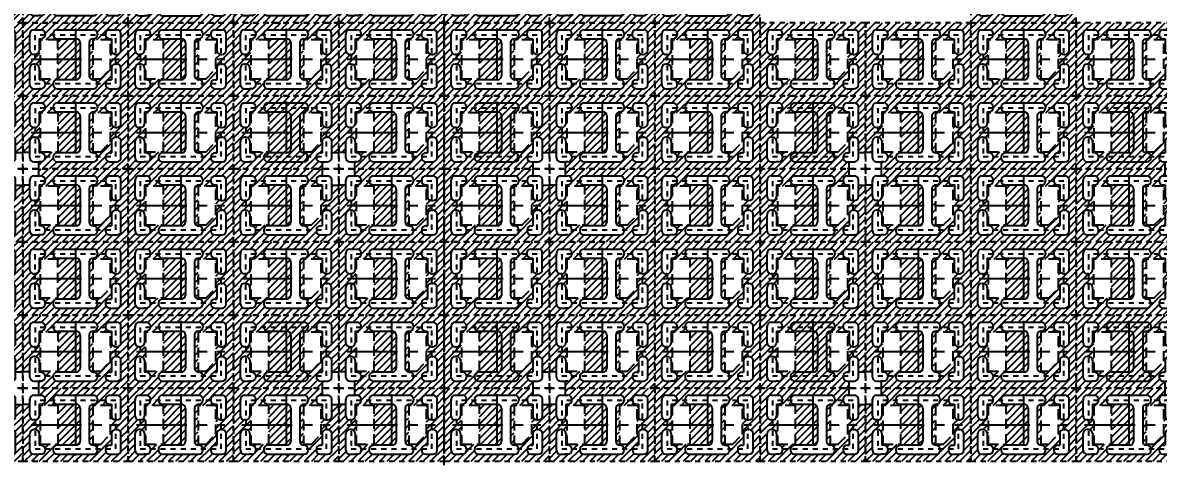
# Model space of a CAD drawing. Extents: x -1061 to -782, y -21 to 162.
# Drawn here: x -1014.27 to -991.77, y 111.89 to 120.58 of the extents above; entities that cross this region are included whole.
import ezdxf

# ---------------------------------------------------------------- set-up
doc = ezdxf.new("R2010")
doc.units = 0
doc.header["$LTSCALE"] = 0.5
for name, pattern in [('CENTER', [2, 1.25, -0.25, 0.25, -0.25]), ('HIDDEN', [0.375, 0.25, -0.125]), ('HIDDEN2', [0.1875, 0.125, -0.0625])]:
    doc.linetypes.add(name, pattern=pattern)
for name, color, linetype in [('B', 5, 'Continuous'), ('C', 1, 'CENTER'), ('DIM', 7, 'Continuous'), ('H', 4, 'HIDDEN'), ('hatch', 7, 'CENTER'), ('HATCH O-L', 7, 'HIDDEN2'), ('PACKAGE OL', 51, 'HIDDEN2'), ('圖', 7, 'Continuous')]:
    doc.layers.add(name, color=color, linetype=linetype)
doc.styles.get("Standard").update_dxf_attribs({"font": 'ROMANS.SHX'})
doc.dimstyles.new('DIM 1.6', dxfattribs={"dimtxt": 1.5, "dimasz": 1.5, "dimexe": 1.5, "dimexo": 1.5, "dimgap": 1.5, "dimtad": 0, "dimdec": 4, "dimlfac": 0.625, "dimzin": 1, "dimdsep": 46, "dimtxsty": 'STANDARD', "dimcen": 1.5, "dimclrd": 256, "dimclre": 256, "dimclrt": 256, "dimadec": 0, "dimazin": 2, "dimtfac": 1, "dimtdec": 4, "dimtmove": 0, "dimatfit": 3, "dimfxl": 1, "dimarcsym": 0})

# ---------------------------------------------------------------- blocks, each defined once
blk = doc.blocks.new('*D10')
at = {"layer": 'Defpoints', "color": 0, "transparency": 16777216}
for p in [(435.598, -771.586), (449.574, -771.586), (390.417, -825.986)]:
    blk.add_point(p, dxfattribs=at)
at = {"layer": 'DIM', "lineweight": -2, "transparency": 16777216}
blk.add_line((437.098, -771.586), (449.574, -771.586), dxfattribs=at)
at = {"layer": 'DIM', "transparency": 16777216, "insert": (455.503, -771.586), "char_height": 1.5, "attachment_point": 5}
blk.add_mtext('34.0000', dxfattribs=at)
blk = doc.blocks.new('*D11')
at = {"layer": 'Defpoints', "color": 0, "transparency": 16777216}
for p in [(435.598, -757.618), (435.598, -771.586), (390.417, -825.986)]:
    blk.add_point(p, dxfattribs=at)
at = {"layer": 'DIM', "lineweight": -2, "transparency": 16777216}
blk.add_line((435.598, -770.086), (435.598, -757.618), dxfattribs=at)
at = {"layer": 'DIM', "transparency": 16777216, "insert": (435.598, -751.689), "char_height": 1.5, "attachment_point": 5, "rotation": 90}
blk.add_mtext('28.2380', dxfattribs=at)
blk = doc.blocks.new('*D12')
at = {"layer": 'Defpoints', "color": 0, "transparency": 16777216}
for p in [(390.417, -756.666), (390.417, -764.386), (390.417, -825.986)]:
    blk.add_point(p, dxfattribs=at)
at = {"layer": 'DIM', "lineweight": -2, "transparency": 16777216}
blk.add_line((390.417, -762.886), (390.417, -756.666), dxfattribs=at)
at = {"layer": 'DIM', "transparency": 16777216, "insert": (390.417, -751.451), "char_height": 1.5, "attachment_point": 5, "rotation": 90}
blk.add_mtext('0.0000', dxfattribs=at)
blk = doc.blocks.new('*D13')
at = {"layer": 'Defpoints', "color": 0, "transparency": 16777216}
for p in [(392.791, -757.525), (391.461, -774.269), (390.417, -825.986)]:
    blk.add_point(p, dxfattribs=at)
at = {"layer": 'DIM', "lineweight": -2, "transparency": 16777216}
for p, q in [((392.791, -760.525), (392.791, -757.525)), ((391.461, -763.525), (392.791, -760.525)), ((391.461, -772.769), (391.461, -763.525))]:
    blk.add_line(p, q, dxfattribs=at)
at = {"layer": 'DIM', "transparency": 16777216, "insert": (392.791, -751.382), "char_height": 1.5, "attachment_point": 5, "rotation": 90}
blk.add_mtext('(0.6524)', dxfattribs=at)
blk = doc.blocks.new('DFN1006-2L PACKAGE')
at = {"layer": 'hatch'}
h = blk.add_hatch(dxfattribs=at)
h.set_pattern_fill('ANSI31', color=256, scale=0.02)
h.set_pattern_definition([(45, (528.53349, -41.65396), (-0.0449012806, 0.0449012806), [])])
h.paths.add_polyline_path([(1.205, 0.102), (-0.1, 0.102), (-0.1, -0.803), (1.205, -0.803)])
h.paths.add_polyline_path([(0.037, -0.411), (0.053, -0.411, -0.414214), (0.103, -0.461), (0.103, -0.605), (0.127, -0.605, -0.414214), (0.177, -0.655), (0.177, -0.666, -0.414214), (0.127, -0.716), (0.1, -0.716), (0.037, -0.716, -0.414214), (-0.013, -0.666), (-0.013, -0.461, -0.414214)], flags=16)
h.paths.add_polyline_path([(-0.013, -0.241), (-0.013, -0.036, -0.414214), (0.037, 0.014), (0.127, 0.014, -0.414214), (0.177, -0.036), (0.177, -0.047, -0.414214), (0.127, -0.097), (0.103, -0.097), (0.103, -0.241, -0.414214), (0.053, -0.291), (0.037, -0.291, -0.414214)], flags=16)
h.paths.add_polyline_path([(0.117, -0.111), (0.337, -0.111), (0.337, -0.591), (0.117, -0.591)], flags=16)
h.paths.add_polyline_path([(0.327, -0.605), (0.561, -0.605, 0.414214), (0.611, -0.555), (0.611, -0.147, 0.414214), (0.561, -0.097), (0.327, -0.097, -0.414214), (0.277, -0.047), (0.277, -0.036, -0.414214), (0.327, 0.014), (0.777, 0.014, -0.414214), (0.827, -0.036), (0.827, -0.047, -0.414214), (0.777, -0.097), (0.774, -0.097, 0.414214), (0.724, -0.147), (0.724, -0.555, 0.423299), (0.776, -0.605, -0.423025), (0.827, -0.655), (0.827, -0.666, -0.414214), (0.777, -0.716), (0.327, -0.716, -0.414214), (0.277, -0.666), (0.277, -0.655, -0.414214)], flags=16)
h.paths.add_polyline_path([(0.767, -0.111), (0.987, -0.111), (0.987, -0.471), (0.867, -0.591), (0.767, -0.591)], flags=16)
h.paths.add_polyline_path([(0.977, -0.605), (1.001, -0.605), (1.001, -0.461, -0.414214), (1.051, -0.411), (1.067, -0.411, -0.414214), (1.117, -0.461), (1.117, -0.666, -0.414214), (1.067, -0.716), (1.005, -0.716), (0.977, -0.716, -0.414214), (0.927, -0.666), (0.927, -0.655, -0.414214)], flags=16)
h.paths.add_polyline_path([(0.927, -0.047), (0.927, -0.036, -0.414214), (0.977, 0.014), (1.067, 0.014, -0.414214), (1.117, -0.036), (1.117, -0.241, -0.414214), (1.067, -0.291), (1.051, -0.291, -0.414214), (1.001, -0.241), (1.001, -0.097), (0.977, -0.097, -0.414214)], flags=16)
at = {"layer": 'B'}
for p, q in [((0.037, 0.014), (0.127, 0.014)), ((0.327, 0.014), (0.777, 0.014)), ((0.977, 0.014), (1.067, 0.014)), ((-0.013, -0.241), (-0.013, -0.036)), ((-0.013, -0.036), (-0.013, -0.05)), ((0.103, -0.097), (0.103, -0.241)), ((0.103, -0.097), (0.127, -0.097)), ((0.177, -0.036), (0.177, -0.047)), ((0.277, -0.036), (0.277, -0.047)), ((0.327, -0.097), (0.561, -0.097)), ((0.774, -0.097), (0.777, -0.097)), ((0.827, -0.036), (0.827, -0.047)), ((0.927, -0.036), (0.927, -0.047)), ((0.977, -0.097), (1.001, -0.097)), ((1.001, -0.097), (1.001, -0.241)), ((1.117, -0.241), (1.117, -0.036)), ((0.611, -0.147), (0.611, -0.555)), ((0.724, -0.147), (0.724, -0.555)), ((0.053, -0.291), (0.037, -0.291)), ((0.053, -0.411), (0.037, -0.411)), ((0.052, -0.291), (0.052, -0.291)), ((0.052, -0.411), (0.052, -0.411)), ((1.051, -0.291), (1.067, -0.291)), ((1.051, -0.411), (1.067, -0.411)), ((1.052, -0.291), (1.052, -0.291)), ((1.052, -0.411), (1.052, -0.411)), ((-0.013, -0.666), (-0.013, -0.461)), ((0.103, -0.461), (0.103, -0.605)), ((1.001, -0.461), (1.001, -0.605)), ((1.117, -0.666), (1.117, -0.461)), ((0.127, -0.605), (0.103, -0.605)), ((0.177, -0.655), (0.177, -0.666)), ((0.277, -0.655), (0.277, -0.666)), ((0.561, -0.605), (0.327, -0.605)), ((0.774, -0.605), (0.777, -0.605)), ((0.827, -0.655), (0.827, -0.666)), ((0.927, -0.655), (0.927, -0.666)), ((0.977, -0.605), (1.001, -0.605)), ((0.037, -0.716), (0.1, -0.716)), ((0.127, -0.716), (0.1, -0.716)), ((0.327, -0.716), (0.777, -0.716)), ((0.977, -0.716), (1.005, -0.716)), ((1.005, -0.716), (1.067, -0.716))]:
    blk.add_line(p, q, dxfattribs=at)
for centre, start, end in [((0.037, -0.036), 90, 180), ((0.127, -0.036), 0, 90), ((0.327, -0.036), 90, 180), ((0.777, -0.036), 0, 90), ((0.977, -0.036), 90, 180), ((1.067, -0.036), 0, 90), ((0.127, -0.047), 270, 0), ((0.327, -0.047), 180, 270), ((0.561, -0.147), 0, 90), ((0.774, -0.147), 90, 180), ((0.777, -0.047), 270, 0), ((0.977, -0.047), 180, 270), ((0.037, -0.241), 180, 270), ((0.053, -0.241), 270, 0), ((1.051, -0.241), 180, 270), ((1.067, -0.241), 270, 0), ((0.037, -0.461), 90, 180), ((0.053, -0.461), 0, 90), ((1.051, -0.461), 90, 180), ((1.067, -0.461), 0, 90), ((0.561, -0.555), 270, 0), ((0.774, -0.555), 180, 270), ((0.037, -0.666), 180, 270), ((0.127, -0.655), 0, 90), ((0.127, -0.666), 270, 0), ((0.327, -0.655), 90, 180), ((0.327, -0.666), 180, 270), ((0.777, -0.655), 0, 90), ((0.777, -0.666), 270, 0), ((0.977, -0.655), 90, 180), ((0.977, -0.666), 180, 270), ((1.067, -0.666), 270, 0)]:
    blk.add_arc(centre, 0.05, start, end, dxfattribs=at)
at = {"layer": 'C'}
for p, q in [((0.552, 0.029), (0.552, -0.731)), ((0.005, -0.351), (1.1, -0.351))]:
    blk.add_line(p, q, dxfattribs=at)
at = {"layer": 'H'}
for points in [[(0.337, -0.591), (0.337, -0.111), (0.117, -0.111), (0.117, -0.591)], [(0.867, -0.591), (0.987, -0.471), (0.987, -0.111), (0.767, -0.111), (0.767, -0.591)]]:
    blk.add_lwpolyline(points, close=True, dxfattribs=at)
at = {"layer": 'HATCH O-L'}
blk.add_lwpolyline([(-0.1, 0.102), (-0.1, -0.803), (1.205, -0.803), (1.205, 0.102), (-0.1, 0.102)], dxfattribs=at)
at = {"layer": 'PACKAGE OL'}
blk.add_lwpolyline([(1.052, -0.651), (1.052, -0.051), (0.052, -0.051), (0.052, -0.651)], close=True, dxfattribs=at)
blk = doc.blocks.new('UPPER RIGHT CROSS')
at = {"layer": 'hatch'}
h = blk.add_hatch(dxfattribs=at)
h.set_pattern_fill('ANSI31', color=256, scale=0.02)
h.set_pattern_definition([(45, (579.97371, -40.20884), (-0.0449012806, 0.0449012806), [])])
h.paths.add_polyline_path([(-0.652, 0.452), (-0.652, -0.452), (0.652, -0.452), (0.652, 0.251), (0.565, 0.251), (0.565, 0.11, -0.414214), (0.515, 0.06), (0.499, 0.06, -0.414214), (0.449, 0.11), (0.449, 0.254), (0.425, 0.254, -0.414214), (0.375, 0.304), (0.375, 0.315, -0.414214), (0.425, 0.365), (0.452, 0.365), (0.452, 0.452)])
h.paths.add_polyline_path([(-0.375, 0.315), (-0.375, 0.304, -0.414214), (-0.425, 0.254), (-0.449, 0.254), (-0.449, 0.11, -0.414214), (-0.499, 0.06), (-0.515, 0.06, -0.414214), (-0.565, 0.11), (-0.565, 0.315, -0.414214), (-0.515, 0.365), (-0.425, 0.365, -0.414214)], flags=16)
h.paths.add_polyline_path([(-0.225, 0.365), (0.225, 0.365, -0.414214), (0.275, 0.315), (0.275, 0.304, -0.414214), (0.225, 0.254), (0.222, 0.254, 0.414214), (0.172, 0.204), (0.172, -0.204, 0.423299), (0.224, -0.254, -0.423025), (0.275, -0.304), (0.275, -0.315, -0.414214), (0.225, -0.365), (-0.225, -0.365, -0.414214), (-0.275, -0.315), (-0.275, -0.304, -0.414214), (-0.225, -0.254), (0.009, -0.254, 0.414214), (0.059, -0.204), (0.059, 0.204, 0.414214), (0.009, 0.254), (-0.225, 0.254, -0.414214), (-0.275, 0.304), (-0.275, 0.315, -0.414214)], flags=16)
h.paths.add_polyline_path([(-0.215, 0.24), (-0.215, -0.24), (-0.435, -0.24), (-0.435, 0.24)], flags=16)
h.paths.add_polyline_path([(-0.449, -0.11), (-0.449, -0.254), (-0.425, -0.254, -0.414214), (-0.375, -0.304), (-0.375, -0.315, -0.414214), (-0.425, -0.365), (-0.452, -0.365), (-0.515, -0.365, -0.414214), (-0.565, -0.315), (-0.565, -0.11, -0.414214), (-0.515, -0.06), (-0.499, -0.06, -0.414214)], flags=16)
h.paths.add_polyline_path([(0.215, 0.24), (0.435, 0.24), (0.435, -0.12), (0.315, -0.24), (0.215, -0.24)], flags=16)
h.paths.add_polyline_path([(0.499, -0.06), (0.515, -0.06, -0.414214), (0.565, -0.11), (0.565, -0.315, -0.414214), (0.515, -0.365), (0.452, -0.365), (0.425, -0.365, -0.414214), (0.375, -0.315), (0.375, -0.304, -0.414214), (0.425, -0.254), (0.449, -0.254), (0.449, -0.11, -0.414214)], flags=16)
at = {"layer": 'B'}
for p, q in [((-0.565, 0.11), (-0.565, 0.315)), ((-0.565, 0.315), (-0.565, 0.301)), ((-0.515, 0.365), (-0.425, 0.365)), ((-0.375, 0.315), (-0.375, 0.304)), ((-0.275, 0.315), (-0.275, 0.304)), ((-0.225, 0.365), (0.225, 0.365)), ((0.275, 0.315), (0.275, 0.304)), ((0.375, 0.315), (0.375, 0.304)), ((0.425, 0.365), (0.515, 0.365)), ((0.565, 0.11), (0.565, 0.315)), ((-0.449, 0.254), (-0.449, 0.11)), ((-0.449, 0.254), (-0.425, 0.254)), ((-0.225, 0.254), (0.009, 0.254)), ((0.059, 0.204), (0.059, -0.204)), ((0.172, 0.204), (0.172, -0.204)), ((0.222, 0.254), (0.225, 0.254)), ((0.425, 0.254), (0.449, 0.254)), ((0.449, 0.254), (0.449, 0.11)), ((-0.499, 0.06), (-0.515, 0.06)), ((-0.5, 0.06), (-0.5, 0.06)), ((0.499, 0.06), (0.515, 0.06)), ((0.5, 0.06), (0.5, 0.06)), ((-0.565, -0.315), (-0.565, -0.11)), ((-0.499, -0.06), (-0.515, -0.06)), ((-0.5, -0.06), (-0.5, -0.06)), ((-0.449, -0.11), (-0.449, -0.254)), ((0.449, -0.11), (0.449, -0.254)), ((0.499, -0.06), (0.515, -0.06)), ((0.5, -0.06), (0.5, -0.06)), ((0.565, -0.315), (0.565, -0.11)), ((-0.425, -0.254), (-0.449, -0.254)), ((0.009, -0.254), (-0.225, -0.254)), ((0.222, -0.254), (0.225, -0.254)), ((0.425, -0.254), (0.449, -0.254)), ((-0.515, -0.365), (-0.452, -0.365)), ((-0.425, -0.365), (-0.452, -0.365)), ((-0.375, -0.304), (-0.375, -0.315)), ((-0.275, -0.304), (-0.275, -0.315)), ((-0.225, -0.365), (0.225, -0.365)), ((0.275, -0.304), (0.275, -0.315)), ((0.375, -0.304), (0.375, -0.315)), ((0.425, -0.365), (0.452, -0.365)), ((0.452, -0.365), (0.515, -0.365))]:
    blk.add_line(p, q, dxfattribs=at)
for centre, start, end in [((-0.515, 0.315), 90, 180), ((-0.425, 0.315), 0, 90), ((-0.425, 0.304), 270, 0), ((-0.225, 0.315), 90, 180), ((-0.225, 0.304), 180, 270), ((0.225, 0.315), 0, 90), ((0.225, 0.304), 270, 0), ((0.425, 0.315), 90, 180), ((0.425, 0.304), 180, 270), ((0.515, 0.315), 0, 90), ((0.009, 0.204), 0, 90), ((0.222, 0.204), 90, 180), ((-0.515, 0.11), 180, 270), ((-0.499, 0.11), 270, 0), ((0.499, 0.11), 180, 270), ((0.515, 0.11), 270, 0), ((-0.515, -0.11), 90, 180), ((-0.499, -0.11), 0, 90), ((0.499, -0.11), 90, 180), ((0.515, -0.11), 0, 90), ((-0.425, -0.304), 0, 90), ((-0.225, -0.304), 90, 180), ((0.009, -0.204), 270, 0), ((0.222, -0.204), 180, 270), ((0.225, -0.304), 0, 90), ((0.425, -0.304), 90, 180), ((-0.515, -0.315), 180, 270), ((-0.425, -0.315), 270, 0), ((-0.225, -0.315), 180, 270), ((0.225, -0.315), 270, 0), ((0.425, -0.315), 180, 270), ((0.515, -0.315), 270, 0)]:
    blk.add_arc(centre, 0.05, start, end, dxfattribs=at)
at = {"layer": 'C'}
for p, q in [((0, 0.38), (0, -0.38)), ((-0.548, 0), (0.548, 0))]:
    blk.add_line(p, q, dxfattribs=at)
at = {"layer": 'H', "color": 6}
for p, q in [((0.452, 0.365), (0.452, 0.452)), ((0.565, 0.251), (0.652, 0.251))]:
    blk.add_line(p, q, dxfattribs=at)
at = {"layer": 'H'}
for points in [[(-0.215, -0.24), (-0.215, 0.24), (-0.435, 0.24), (-0.435, -0.24)], [(0.315, -0.24), (0.435, -0.12), (0.435, 0.24), (0.215, 0.24), (0.215, -0.24)]]:
    blk.add_lwpolyline(points, close=True, dxfattribs=at)
at = {"layer": 'HATCH O-L'}
blk.add_lwpolyline([(-0.652, 0.452), (-0.652, -0.452), (0.652, -0.452), (0.652, 0.452), (-0.652, 0.452)], dxfattribs=at)
at = {"layer": 'PACKAGE OL'}
blk.add_lwpolyline([(0.5, -0.3), (0.5, 0.3), (-0.5, 0.3), (-0.5, -0.3)], close=True, dxfattribs=at)
blk = doc.blocks.new('UPPER LEFT CROSS')
at = {"layer": 'hatch'}
h = blk.add_hatch(dxfattribs=at)
h.set_pattern_fill('ANSI31', color=256, scale=0.02)
h.set_pattern_definition([(45, (581.53627, -40.20884), (-0.0449012806, 0.0449012806), [])])
h.paths.add_polyline_path([(-0.452, 0.452), (-0.452, 0.365), (-0.425, 0.365, -0.414214), (-0.375, 0.315), (-0.375, 0.304, -0.414214), (-0.425, 0.254), (-0.449, 0.254), (-0.449, 0.11, -0.414214), (-0.499, 0.06), (-0.515, 0.06, -0.414214), (-0.565, 0.11), (-0.565, 0.251), (-0.652, 0.251), (-0.652, -0.452), (0.652, -0.452), (0.652, 0.452)])
h.paths.add_polyline_path([(-0.225, 0.365), (0.225, 0.365, -0.414214), (0.275, 0.315), (0.275, 0.304, -0.414214), (0.225, 0.254), (0.222, 0.254, 0.414214), (0.172, 0.204), (0.172, -0.204, 0.423299), (0.224, -0.254, -0.423025), (0.275, -0.304), (0.275, -0.315, -0.414214), (0.225, -0.365), (-0.225, -0.365, -0.414214), (-0.275, -0.315), (-0.275, -0.304, -0.414214), (-0.225, -0.254), (0.009, -0.254, 0.414214), (0.059, -0.204), (0.059, 0.204, 0.414214), (0.009, 0.254), (-0.225, 0.254, -0.414214), (-0.275, 0.304), (-0.275, 0.315, -0.414214)], flags=16)
h.paths.add_polyline_path([(-0.215, 0.24), (-0.215, -0.24), (-0.435, -0.24), (-0.435, 0.24)], flags=16)
h.paths.add_polyline_path([(-0.449, -0.11), (-0.449, -0.254), (-0.425, -0.254, -0.414214), (-0.375, -0.304), (-0.375, -0.315, -0.414214), (-0.425, -0.365), (-0.452, -0.365), (-0.515, -0.365, -0.414214), (-0.565, -0.315), (-0.565, -0.11, -0.414214), (-0.515, -0.06), (-0.499, -0.06, -0.414214)], flags=16)
h.paths.add_polyline_path([(0.215, 0.24), (0.435, 0.24), (0.435, -0.12), (0.315, -0.24), (0.215, -0.24)], flags=16)
h.paths.add_polyline_path([(0.425, 0.365), (0.515, 0.365, -0.414214), (0.565, 0.315), (0.565, 0.11, -0.414214), (0.515, 0.06), (0.499, 0.06, -0.414214), (0.449, 0.11), (0.449, 0.254), (0.425, 0.254, -0.414214), (0.375, 0.304), (0.375, 0.315, -0.414214)], flags=16)
h.paths.add_polyline_path([(0.499, -0.06), (0.515, -0.06, -0.414214), (0.565, -0.11), (0.565, -0.315, -0.414214), (0.515, -0.365), (0.452, -0.365), (0.425, -0.365, -0.414214), (0.375, -0.315), (0.375, -0.304, -0.414214), (0.425, -0.254), (0.449, -0.254), (0.449, -0.11, -0.414214)], flags=16)
at = {"layer": 'B'}
for p, q in [((-0.565, 0.11), (-0.565, 0.315)), ((-0.565, 0.315), (-0.565, 0.301)), ((-0.515, 0.365), (-0.425, 0.365)), ((-0.375, 0.315), (-0.375, 0.304)), ((-0.275, 0.315), (-0.275, 0.304)), ((-0.225, 0.365), (0.225, 0.365)), ((0.275, 0.315), (0.275, 0.304)), ((0.375, 0.315), (0.375, 0.304)), ((0.425, 0.365), (0.515, 0.365)), ((0.565, 0.11), (0.565, 0.315)), ((-0.449, 0.254), (-0.449, 0.11)), ((-0.449, 0.254), (-0.425, 0.254)), ((-0.225, 0.254), (0.009, 0.254)), ((0.059, 0.204), (0.059, -0.204)), ((0.172, 0.204), (0.172, -0.204)), ((0.222, 0.254), (0.225, 0.254)), ((0.425, 0.254), (0.449, 0.254)), ((0.449, 0.254), (0.449, 0.11)), ((-0.499, 0.06), (-0.515, 0.06)), ((-0.5, 0.06), (-0.5, 0.06)), ((0.499, 0.06), (0.515, 0.06)), ((0.5, 0.06), (0.5, 0.06)), ((-0.565, -0.315), (-0.565, -0.11)), ((-0.499, -0.06), (-0.515, -0.06)), ((-0.5, -0.06), (-0.5, -0.06)), ((-0.449, -0.11), (-0.449, -0.254)), ((0.449, -0.11), (0.449, -0.254)), ((0.499, -0.06), (0.515, -0.06)), ((0.5, -0.06), (0.5, -0.06)), ((0.565, -0.315), (0.565, -0.11)), ((-0.425, -0.254), (-0.449, -0.254)), ((0.009, -0.254), (-0.225, -0.254)), ((0.222, -0.254), (0.225, -0.254)), ((0.425, -0.254), (0.449, -0.254)), ((-0.515, -0.365), (-0.452, -0.365)), ((-0.425, -0.365), (-0.452, -0.365)), ((-0.375, -0.304), (-0.375, -0.315)), ((-0.275, -0.304), (-0.275, -0.315)), ((-0.225, -0.365), (0.225, -0.365)), ((0.275, -0.304), (0.275, -0.315)), ((0.375, -0.304), (0.375, -0.315)), ((0.425, -0.365), (0.452, -0.365)), ((0.452, -0.365), (0.515, -0.365))]:
    blk.add_line(p, q, dxfattribs=at)
for centre, start, end in [((-0.515, 0.315), 90, 180), ((-0.425, 0.315), 0, 90), ((-0.425, 0.304), 270, 0), ((-0.225, 0.315), 90, 180), ((-0.225, 0.304), 180, 270), ((0.225, 0.315), 0, 90), ((0.225, 0.304), 270, 0), ((0.425, 0.315), 90, 180), ((0.425, 0.304), 180, 270), ((0.515, 0.315), 0, 90), ((0.009, 0.204), 0, 90), ((0.222, 0.204), 90, 180), ((-0.515, 0.11), 180, 270), ((-0.499, 0.11), 270, 0), ((0.499, 0.11), 180, 270), ((0.515, 0.11), 270, 0), ((-0.515, -0.11), 90, 180), ((-0.499, -0.11), 0, 90), ((0.499, -0.11), 90, 180), ((0.515, -0.11), 0, 90), ((-0.425, -0.304), 0, 90), ((-0.225, -0.304), 90, 180), ((0.009, -0.204), 270, 0), ((0.222, -0.204), 180, 270), ((0.225, -0.304), 0, 90), ((0.425, -0.304), 90, 180), ((-0.515, -0.315), 180, 270), ((-0.425, -0.315), 270, 0), ((-0.225, -0.315), 180, 270), ((0.225, -0.315), 270, 0), ((0.425, -0.315), 180, 270), ((0.515, -0.315), 270, 0)]:
    blk.add_arc(centre, 0.05, start, end, dxfattribs=at)
at = {"layer": 'C'}
for p, q in [((0, 0.38), (0, -0.38)), ((-0.548, 0), (0.548, 0))]:
    blk.add_line(p, q, dxfattribs=at)
at = {"layer": 'H', "color": 6}
for p, q in [((-0.452, 0.365), (-0.452, 0.452)), ((-0.565, 0.251), (-0.652, 0.251))]:
    blk.add_line(p, q, dxfattribs=at)
at = {"layer": 'H'}
for points in [[(-0.215, -0.24), (-0.215, 0.24), (-0.435, 0.24), (-0.435, -0.24)], [(0.315, -0.24), (0.435, -0.12), (0.435, 0.24), (0.215, 0.24), (0.215, -0.24)]]:
    blk.add_lwpolyline(points, close=True, dxfattribs=at)
at = {"layer": 'HATCH O-L'}
blk.add_lwpolyline([(-0.652, 0.452), (-0.652, -0.452), (0.652, -0.452), (0.652, 0.452), (-0.652, 0.452)], dxfattribs=at)
at = {"layer": 'PACKAGE OL'}
blk.add_lwpolyline([(0.5, -0.3), (0.5, 0.3), (-0.5, 0.3), (-0.5, -0.3)], close=True, dxfattribs=at)
blk = doc.blocks.new('LOWER LEFT CROSS')
at = {"layer": 'hatch'}
h = blk.add_hatch(dxfattribs=at)
h.set_pattern_fill('ANSI31', color=256, scale=0.02)
h.set_pattern_definition([(45, (581.53627, -39.15142), (-0.0449012806, 0.0449012806), [])])
h.paths.add_polyline_path([(-0.215, -0.24), (-0.435, -0.24), (-0.435, 0.24), (-0.215, 0.24)], flags=16)
h.paths.add_polyline_path([(0.215, 0.24), (0.435, 0.24), (0.435, -0.12), (0.315, -0.24), (0.215, -0.24)], flags=16)
h.paths.add_polyline_path([(-0.425, 0.254), (-0.449, 0.254), (-0.449, 0.11, -0.414214), (-0.499, 0.06), (-0.515, 0.06, -0.414214), (-0.565, 0.11), (-0.565, 0.315, -0.414214), (-0.515, 0.365), (-0.425, 0.365, -0.414214), (-0.375, 0.315), (-0.375, 0.304, -0.414214)], flags=16)
h.paths.add_polyline_path([(-0.449, -0.11), (-0.449, -0.254), (-0.425, -0.254, -0.414214), (-0.375, -0.304), (-0.375, -0.315, -0.414214), (-0.425, -0.365), (-0.452, -0.365), (-0.515, -0.365, -0.414214), (-0.565, -0.315), (-0.565, -0.11, -0.414214), (-0.515, -0.06), (-0.499, -0.06, -0.414214)], flags=16)
h.paths.add_polyline_path([(0.375, 0.304), (0.375, 0.315, -0.414214), (0.425, 0.365), (0.515, 0.365, -0.414214), (0.565, 0.315), (0.565, 0.11, -0.414214), (0.515, 0.06), (0.499, 0.06, -0.414214), (0.449, 0.11), (0.449, 0.254), (0.425, 0.254, -0.414214)], flags=16)
h.paths.add_polyline_path([(0.499, -0.06), (0.515, -0.06, -0.414214), (0.565, -0.11), (0.565, -0.315, -0.414214), (0.515, -0.365), (0.452, -0.365), (0.425, -0.365, -0.414214), (0.375, -0.315), (0.375, -0.304, -0.414214), (0.425, -0.254), (0.449, -0.254), (0.449, -0.11, -0.414214)], flags=16)
h.paths.add_polyline_path([(-0.652, 0.452), (-0.652, -0.452), (0.452, -0.452), (0.452, -0.365), (0.515, -0.365, 0.414214), (0.565, -0.315), (0.565, -0.251), (0.652, -0.251), (0.652, 0.452)])
at = {"layer": 'B'}
for p, q in [((-0.565, 0.11), (-0.565, 0.315)), ((-0.565, 0.315), (-0.565, 0.301)), ((-0.515, 0.365), (-0.425, 0.365)), ((-0.375, 0.315), (-0.375, 0.304)), ((-0.275, 0.315), (-0.275, 0.304)), ((-0.225, 0.365), (0.225, 0.365)), ((0.275, 0.315), (0.275, 0.304)), ((0.375, 0.315), (0.375, 0.304)), ((0.425, 0.365), (0.515, 0.365)), ((0.565, 0.11), (0.565, 0.315)), ((-0.449, 0.254), (-0.449, 0.11)), ((-0.449, 0.254), (-0.425, 0.254)), ((-0.225, 0.254), (0.009, 0.254)), ((0.059, 0.204), (0.059, -0.204)), ((0.172, 0.204), (0.172, -0.204)), ((0.222, 0.254), (0.225, 0.254)), ((0.425, 0.254), (0.449, 0.254)), ((0.449, 0.254), (0.449, 0.11)), ((-0.499, 0.06), (-0.515, 0.06)), ((-0.5, 0.06), (-0.5, 0.06)), ((0.499, 0.06), (0.515, 0.06)), ((0.5, 0.06), (0.5, 0.06)), ((-0.565, -0.315), (-0.565, -0.11)), ((-0.499, -0.06), (-0.515, -0.06)), ((-0.5, -0.06), (-0.5, -0.06)), ((-0.449, -0.11), (-0.449, -0.254)), ((0.449, -0.11), (0.449, -0.254)), ((0.499, -0.06), (0.515, -0.06)), ((0.5, -0.06), (0.5, -0.06)), ((0.565, -0.315), (0.565, -0.11)), ((-0.425, -0.254), (-0.449, -0.254)), ((0.009, -0.254), (-0.225, -0.254)), ((0.222, -0.254), (0.225, -0.254)), ((0.425, -0.254), (0.449, -0.254)), ((-0.515, -0.365), (-0.452, -0.365)), ((-0.425, -0.365), (-0.452, -0.365)), ((-0.375, -0.304), (-0.375, -0.315)), ((-0.275, -0.304), (-0.275, -0.315)), ((-0.225, -0.365), (0.225, -0.365)), ((0.275, -0.304), (0.275, -0.315)), ((0.375, -0.304), (0.375, -0.315)), ((0.425, -0.365), (0.452, -0.365)), ((0.452, -0.365), (0.515, -0.365))]:
    blk.add_line(p, q, dxfattribs=at)
for centre, start, end in [((-0.515, 0.315), 90, 180), ((-0.425, 0.315), 0, 90), ((-0.425, 0.304), 270, 0), ((-0.225, 0.315), 90, 180), ((-0.225, 0.304), 180, 270), ((0.225, 0.315), 0, 90), ((0.225, 0.304), 270, 0), ((0.425, 0.315), 90, 180), ((0.425, 0.304), 180, 270), ((0.515, 0.315), 0, 90), ((0.009, 0.204), 0, 90), ((0.222, 0.204), 90, 180), ((-0.515, 0.11), 180, 270), ((-0.499, 0.11), 270, 0), ((0.499, 0.11), 180, 270), ((0.515, 0.11), 270, 0), ((-0.515, -0.11), 90, 180), ((-0.499, -0.11), 0, 90), ((0.499, -0.11), 90, 180), ((0.515, -0.11), 0, 90), ((-0.425, -0.304), 0, 90), ((-0.225, -0.304), 90, 180), ((0.009, -0.204), 270, 0), ((0.222, -0.204), 180, 270), ((0.225, -0.304), 0, 90), ((0.425, -0.304), 90, 180), ((-0.515, -0.315), 180, 270), ((-0.425, -0.315), 270, 0), ((-0.225, -0.315), 180, 270), ((0.225, -0.315), 270, 0), ((0.425, -0.315), 180, 270), ((0.515, -0.315), 270, 0)]:
    blk.add_arc(centre, 0.05, start, end, dxfattribs=at)
at = {"layer": 'C'}
for p, q in [((0, 0.38), (0, -0.38)), ((-0.548, 0), (0.548, 0))]:
    blk.add_line(p, q, dxfattribs=at)
at = {"layer": 'H', "color": 6}
for p, q in [((0.565, -0.251), (0.652, -0.251)), ((0.452, -0.452), (0.452, -0.365))]:
    blk.add_line(p, q, dxfattribs=at)
at = {"layer": 'H'}
for points in [[(-0.215, -0.24), (-0.215, 0.24), (-0.435, 0.24), (-0.435, -0.24)], [(0.315, -0.24), (0.435, -0.12), (0.435, 0.24), (0.215, 0.24), (0.215, -0.24)]]:
    blk.add_lwpolyline(points, close=True, dxfattribs=at)
at = {"layer": 'HATCH O-L'}
blk.add_lwpolyline([(-0.652, 0.452), (-0.652, -0.452), (0.652, -0.452), (0.652, 0.452), (-0.652, 0.452)], dxfattribs=at)
at = {"layer": 'PACKAGE OL'}
blk.add_lwpolyline([(0.5, -0.3), (0.5, 0.3), (-0.5, 0.3), (-0.5, -0.3)], close=True, dxfattribs=at)
blk = doc.blocks.new('LOWER CROSS REF')
at = {"layer": 'hatch'}
h = blk.add_hatch(dxfattribs=at)
h.set_pattern_fill('ANSI31', color=256, scale=0.02)
h.set_pattern_definition([(45, (581.53627, -39.14559), (-0.0449012806, 0.0449012806), [])])
h.paths.add_polyline_path([(0.652, -0.452), (0.652, 0.452), (-0.652, 0.452), (-0.652, -0.251), (-0.565, -0.251), (-0.565, -0.11, -0.414214), (-0.515, -0.06), (-0.499, -0.06, -0.414214), (-0.449, -0.11), (-0.449, -0.254), (-0.425, -0.254, -0.414214), (-0.375, -0.304), (-0.375, -0.315, -0.414214), (-0.425, -0.365), (-0.452, -0.365), (-0.452, -0.452)])
h.paths.add_polyline_path([(-0.275, -0.315), (-0.275, -0.304, -0.414214), (-0.225, -0.254), (0.009, -0.254, 0.414214), (0.059, -0.204), (0.059, 0.204, 0.414214), (0.009, 0.254), (-0.225, 0.254, -0.414214), (-0.275, 0.304), (-0.275, 0.315, -0.414214), (-0.225, 0.365), (0.225, 0.365, -0.414214), (0.275, 0.315), (0.275, 0.304, -0.414214), (0.225, 0.254), (0.222, 0.254, 0.414214), (0.172, 0.204), (0.172, -0.204, 0.414214), (0.222, -0.254), (0.225, -0.254, -0.414214), (0.275, -0.304), (0.275, -0.315, -0.414214), (0.225, -0.365), (-0.225, -0.365, -0.414214)], flags=16)
h.paths.add_polyline_path([(-0.435, -0.24), (-0.435, 0.24), (-0.215, 0.24), (-0.215, -0.24)], flags=16)
h.paths.add_polyline_path([(-0.499, 0.06), (-0.515, 0.06, -0.414214), (-0.565, 0.11), (-0.565, 0.315, -0.414214), (-0.515, 0.365), (-0.425, 0.365, -0.414214), (-0.375, 0.315), (-0.375, 0.304, -0.414214), (-0.425, 0.254), (-0.449, 0.254), (-0.449, 0.11, -0.414214)], flags=16)
h.paths.add_polyline_path([(0.215, -0.24), (0.215, 0.24), (0.435, 0.24), (0.435, -0.12), (0.315, -0.24)], flags=16)
h.paths.add_polyline_path([(0.375, -0.315), (0.375, -0.304, -0.414214), (0.425, -0.254), (0.449, -0.254), (0.449, -0.11, -0.414214), (0.499, -0.06), (0.515, -0.06, -0.414214), (0.565, -0.11), (0.565, -0.315, -0.414214), (0.515, -0.365), (0.452, -0.365), (0.425, -0.365, -0.414214)], flags=16)
h.paths.add_polyline_path([(0.449, 0.11), (0.449, 0.254), (0.425, 0.254, -0.414214), (0.375, 0.304), (0.375, 0.315, -0.414214), (0.425, 0.365), (0.515, 0.365, -0.414214), (0.565, 0.315), (0.565, 0.11, -0.414214), (0.515, 0.06), (0.499, 0.06, -0.414214)], flags=16)
at = {"layer": 'B'}
for p, q in [((-0.565, 0.11), (-0.565, 0.315)), ((-0.565, 0.315), (-0.565, 0.301)), ((-0.515, 0.365), (-0.425, 0.365)), ((-0.375, 0.315), (-0.375, 0.304)), ((-0.275, 0.315), (-0.275, 0.304)), ((-0.225, 0.365), (0.225, 0.365)), ((0.275, 0.315), (0.275, 0.304)), ((0.375, 0.315), (0.375, 0.304)), ((0.425, 0.365), (0.515, 0.365)), ((0.565, 0.11), (0.565, 0.315)), ((-0.449, 0.254), (-0.449, 0.11)), ((-0.449, 0.254), (-0.425, 0.254)), ((-0.225, 0.254), (0.009, 0.254)), ((0.059, 0.204), (0.059, -0.204)), ((0.172, 0.204), (0.172, -0.204)), ((0.222, 0.254), (0.225, 0.254)), ((0.425, 0.254), (0.449, 0.254)), ((0.449, 0.254), (0.449, 0.11)), ((-0.499, 0.06), (-0.515, 0.06)), ((-0.5, 0.06), (-0.5, 0.06)), ((0.499, 0.06), (0.515, 0.06)), ((0.5, 0.06), (0.5, 0.06)), ((-0.565, -0.315), (-0.565, -0.11)), ((-0.499, -0.06), (-0.515, -0.06)), ((-0.5, -0.06), (-0.5, -0.06)), ((-0.449, -0.11), (-0.449, -0.254)), ((0.449, -0.11), (0.449, -0.254)), ((0.499, -0.06), (0.515, -0.06)), ((0.5, -0.06), (0.5, -0.06)), ((0.565, -0.315), (0.565, -0.11)), ((-0.425, -0.254), (-0.449, -0.254)), ((0.009, -0.254), (-0.225, -0.254)), ((0.222, -0.254), (0.225, -0.254)), ((0.425, -0.254), (0.449, -0.254)), ((-0.515, -0.365), (-0.452, -0.365)), ((-0.425, -0.365), (-0.452, -0.365)), ((-0.375, -0.304), (-0.375, -0.315)), ((-0.275, -0.304), (-0.275, -0.315)), ((-0.225, -0.365), (0.225, -0.365)), ((0.275, -0.304), (0.275, -0.315)), ((0.375, -0.304), (0.375, -0.315)), ((0.425, -0.365), (0.452, -0.365)), ((0.452, -0.365), (0.515, -0.365))]:
    blk.add_line(p, q, dxfattribs=at)
for centre, start, end in [((-0.515, 0.315), 90, 180), ((-0.425, 0.315), 0, 90), ((-0.425, 0.304), 270, 0), ((-0.225, 0.315), 90, 180), ((-0.225, 0.304), 180, 270), ((0.225, 0.315), 0, 90), ((0.225, 0.304), 270, 0), ((0.425, 0.315), 90, 180), ((0.425, 0.304), 180, 270), ((0.515, 0.315), 0, 90), ((0.009, 0.204), 0, 90), ((0.222, 0.204), 90, 180), ((-0.515, 0.11), 180, 270), ((-0.499, 0.11), 270, 0), ((0.499, 0.11), 180, 270), ((0.515, 0.11), 270, 0), ((-0.515, -0.11), 90, 180), ((-0.499, -0.11), 0, 90), ((0.499, -0.11), 90, 180), ((0.515, -0.11), 0, 90), ((-0.425, -0.304), 0, 90), ((-0.225, -0.304), 90, 180), ((0.009, -0.204), 270, 0), ((0.222, -0.204), 180, 270), ((0.225, -0.304), 0, 90), ((0.425, -0.304), 90, 180), ((-0.515, -0.315), 180, 270), ((-0.425, -0.315), 270, 0), ((-0.225, -0.315), 180, 270), ((0.225, -0.315), 270, 0), ((0.425, -0.315), 180, 270), ((0.515, -0.315), 270, 0)]:
    blk.add_arc(centre, 0.05, start, end, dxfattribs=at)
at = {"layer": 'C'}
for p, q in [((0, 0.38), (0, -0.38)), ((-0.548, 0), (0.548, 0))]:
    blk.add_line(p, q, dxfattribs=at)
at = {"layer": 'H', "color": 6}
for p, q in [((-0.565, -0.251), (-0.652, -0.251)), ((-0.452, -0.452), (-0.452, -0.365))]:
    blk.add_line(p, q, dxfattribs=at)
at = {"layer": 'H'}
for points in [[(-0.215, -0.24), (-0.215, 0.24), (-0.435, 0.24), (-0.435, -0.24)], [(0.315, -0.24), (0.435, -0.12), (0.435, 0.24), (0.215, 0.24), (0.215, -0.24)]]:
    blk.add_lwpolyline(points, close=True, dxfattribs=at)
at = {"layer": 'HATCH O-L'}
blk.add_lwpolyline([(-0.652, 0.452), (-0.652, -0.452), (0.652, -0.452), (0.652, 0.452), (-0.652, 0.452)], dxfattribs=at)
at = {"layer": 'PACKAGE OL'}
blk.add_lwpolyline([(0.5, -0.3), (0.5, 0.3), (-0.5, 0.3), (-0.5, -0.3)], close=True, dxfattribs=at)

msp = doc.modelspace()

# ---------------------------------------------------------------- linework, layer by layer
at = {"layer": 'C', "color": 2}
msp.add_line((-1005.92191, 26.06248), (-1005.92191, 141.26248), dxfattribs=at)

# ---------------------------------------------------------------- block references
at = {"layer": 'hatch', "xscale": 1.6, "yscale": 1.6, "zscale": 1.6}
for name, p in [('UPPER RIGHT CROSS', (-1015.31647, 121.30216)), ('UPPER LEFT CROSS', (-1013.22879, 121.30216)), ('UPPER RIGHT CROSS', (-1009.05343, 121.30216)), ('UPPER LEFT CROSS', (-1006.96575, 121.30216)), ('UPPER RIGHT CROSS', (-1004.87807, 121.30216)), ('UPPER LEFT CROSS', (-1002.79039, 121.30216)), ('LOWER LEFT CROSS', (-1015.31647, 118.4068)), ('LOWER CROSS REF', (-1013.22879, 118.4068)), ('LOWER LEFT CROSS', (-1009.05343, 118.4068)), ('LOWER CROSS REF', (-1006.96575, 118.4068)), ('LOWER LEFT CROSS', (-1004.87807, 118.4068)), ('LOWER CROSS REF', (-1002.79039, 118.4068)), ('LOWER LEFT CROSS', (-998.61503, 118.4068)), ('LOWER CROSS REF', (-996.52735, 118.4068)), ('LOWER LEFT CROSS', (-992.35199, 118.4068)), ('UPPER RIGHT CROSS', (-1015.31647, 116.95912)), ('UPPER LEFT CROSS', (-1013.22879, 116.95912)), ('UPPER RIGHT CROSS', (-1009.05343, 116.95912)), ('UPPER LEFT CROSS', (-1006.96575, 116.95912)), ('UPPER RIGHT CROSS', (-1004.87807, 116.95912)), ('UPPER LEFT CROSS', (-1002.79039, 116.95912)), ('UPPER RIGHT CROSS', (-998.61503, 116.95912)), ('UPPER LEFT CROSS', (-996.52735, 116.95912)), ('UPPER RIGHT CROSS', (-992.35199, 116.95912)), ('LOWER LEFT CROSS', (-1015.31647, 114.06376)), ('LOWER CROSS REF', (-1013.22879, 114.06376)), ('LOWER LEFT CROSS', (-1009.05343, 114.06376)), ('LOWER CROSS REF', (-1006.96575, 114.06376)), ('LOWER LEFT CROSS', (-1004.87807, 114.06376)), ('LOWER CROSS REF', (-1002.79039, 114.06376)), ('LOWER LEFT CROSS', (-998.61503, 114.06376)), ('LOWER CROSS REF', (-996.52735, 114.06376)), ('LOWER LEFT CROSS', (-992.35199, 114.06376)), ('UPPER RIGHT CROSS', (-1015.31647, 112.61608)), ('UPPER LEFT CROSS', (-1013.22879, 112.61608)), ('UPPER RIGHT CROSS', (-1009.05343, 112.61608)), ('UPPER LEFT CROSS', (-1006.96575, 112.61608)), ('UPPER RIGHT CROSS', (-1004.87807, 112.61608)), ('UPPER LEFT CROSS', (-1002.79039, 112.61608)), ('UPPER RIGHT CROSS', (-998.61503, 112.61608)), ('UPPER LEFT CROSS', (-996.52735, 112.61608)), ('UPPER RIGHT CROSS', (-992.35199, 112.61608))]:
    msp.add_blockref(name, p, dxfattribs=at)
at = {"layer": '圖', "xscale": 1.6, "yscale": 1.6, "zscale": 1.6}
for p in [(-1012.02495, 121.86345), (-1001.58655, 121.86345), (-995.32351, 121.86345), (-1016.20031, 120.41577), (-1014.11263, 120.41577), (-1012.02495, 120.41577), (-1009.93727, 120.41577), (-1007.84959, 120.41577), (-1005.76191, 120.41577), (-1003.67423, 120.41577), (-1001.58655, 120.41577), (-999.49887, 120.41577), (-997.41119, 120.41577), (-995.32351, 120.41577), (-993.23583, 120.41577), (-1012.02495, 118.96809), (-1001.58655, 118.96809), (-995.32351, 118.96809), (-1012.02495, 117.52041), (-1001.58655, 117.52041), (-995.32351, 117.52041), (-1016.20031, 116.07273), (-1014.11263, 116.07273), (-1012.02495, 116.07273), (-1009.93727, 116.07273), (-1007.84959, 116.07273), (-1005.76191, 116.07273), (-1003.67423, 116.07273), (-1001.58655, 116.07273), (-999.49887, 116.07273), (-997.41119, 116.07273), (-995.32351, 116.07273), (-993.23583, 116.07273), (-1012.02495, 114.62505), (-1001.58655, 114.62505), (-995.32351, 114.62505), (-1012.02495, 113.17737), (-1001.58655, 113.17737), (-995.32351, 113.17737)]:
    msp.add_blockref('DFN1006-2L PACKAGE', p, dxfattribs=at)

# ---------------------------------------------------------------- dimensions: what is measured, and where the dimension line sits
at = {"layer": 'DIM'}
dim = msp.add_ordinate_dim(feature_location=(-1004.87807, 135.37896), offset=(1.33035, 16.7443), dtype=1, origin=(-1005.92191, 83.66248), text='(<>)', dimstyle='DIM 1.6', dxfattribs=at)
dim.commit()
dim.dimension.update_dxf_attribs({"geometry": '*D13', "text_midpoint": (-1003.54773, 158.26611), "insert": (-1396.33888, 909.64805)})
for feature_location, offset, dtype, origin, picture, middle, set_off in [((-960.74111, 138.06248), (0, 13.96806), 1, (-1005.92191, 83.66248), '*D11', (-960.74111, 157.95911), (-1396.33888, 909.64805)), ((-1005.921914786, 145.2624784407), (0, 7.7199748567), 1, (-1005.921914786, 83.6624784407), '*D12', (-1005.921914786, 158.1967390117), (-1396.3388839852, 909.6480505748)), ((-960.74111, 138.06248), (13.97633, 0), 0, (-1005.92191, 83.66248), '*D10', (-940.83621, 138.06248), (-1396.33888, 909.64805))]:
    dim = msp.add_ordinate_dim(feature_location=feature_location, offset=offset, dtype=dtype, origin=origin, dimstyle='DIM 1.6', dxfattribs=at)
    dim.commit()
    dim.dimension.update_dxf_attribs({"geometry": picture, "text_midpoint": middle, "insert": set_off})

doc.saveas('drawing.dxf')
